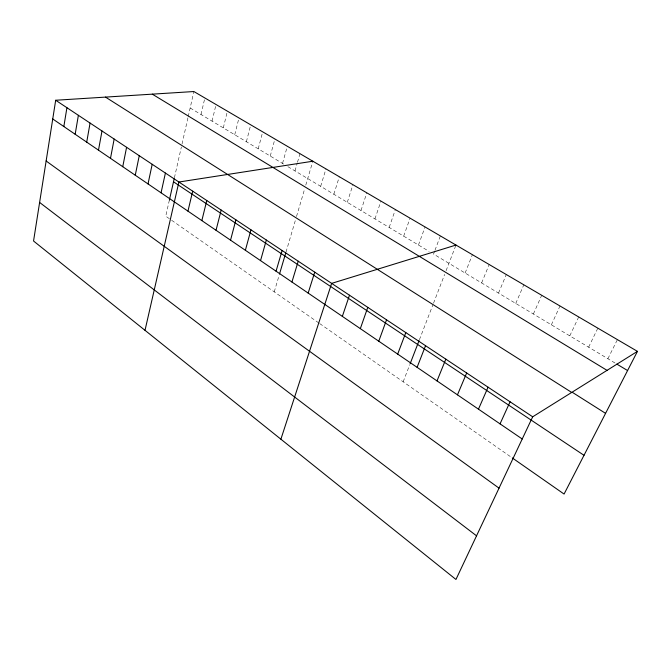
<?xml version="1.0" encoding="UTF-8"?>
<svg xmlns="http://www.w3.org/2000/svg" width="671" height="671" viewBox="0 0 671 671"><rect width="100%" height="100%" fill="white"/><g stroke="black" fill="none" stroke-linecap="round" stroke-linejoin="round"><path stroke-width="0.5" stroke-dasharray="3.35 2.52" d="M169.377 200.084L165.745 216.179L170.786 219.694M174.418 177.773L181.371 146.957M182.026 144.03L187.989 117.61M188.207 116.645L193.869 91.533M201.023 114.506L204.856 97.966M212.07 121.141L216.028 104.517M223.309 127.884L227.402 111.176M234.741 134.745L238.968 117.945M246.374 141.732L250.736 124.84M258.209 148.836L262.713 131.86M270.254 156.066L274.909 138.998M282.525 163.43L287.322 146.278M295.005 170.92L297.211 163.254M297.488 162.298L299.962 153.676M274.246 291.868L279.203 275.085M285.997 252.095L295.919 218.494M296.507 216.507L304.668 188.895M305.775 185.129L312.845 161.225M320.671 186.328L325.955 168.907M333.864 194.246L339.316 176.733M347.301 202.306L352.929 184.701M360.99 210.526L366.811 192.837M374.946 218.905L380.952 201.115M389.172 227.444L395.37 209.562M403.674 236.15L410.082 218.176M418.461 245.024L425.079 226.966M434.623 251.214L433.55 254.083L615.047 363.019M434.984 250.258L440.377 235.924M403.162 381.799L409.755 364.73M419.417 339.719L432.77 305.162M433.516 303.233L444.663 274.38M446.089 270.69L455.986 245.066M465.12 273.03L472.401 254.686M481.644 282.944L489.176 264.508M498.519 293.076L506.303 274.548M515.756 303.426L523.816 284.798M533.378 314.003L541.707 295.282M551.386 324.814L560 305.993M569.796 335.861L578.704 316.955M588.626 347.167L597.836 328.161M607.884 358.725L617.412 339.627M190.161 107.989L284.303 164.496M287.876 166.643L429.113 251.415M171.625 220.273L318.884 323.003M319.715 323.59L511.461 457.345"/><path stroke-width="1.01" d="M55.685 100.247L33.55 241.015L455.953 579.467L532.69 416.8L637.45 351.361L193.869 91.533L55.685 100.247L532.69 416.8M63.846 126.542L66.924 107.712M75.16 134.267L78.381 115.311M86.71 142.135L90.073 123.07M98.486 150.161L102 130.988M110.497 158.348L114.162 139.056M122.751 166.693L126.584 147.301M135.257 175.223L139.258 155.706M148.023 183.921L152.191 164.294M161.057 192.803L165.41 173.059M169.377 200.084L174.183 178.78M145.011 330.325L178.905 182.017L312.845 161.225M187.955 211.147L192.686 191.168M201.845 220.608L206.777 200.52M216.037 230.287L221.178 210.073M230.547 240.176L235.898 219.845M245.376 250.283L250.954 229.834M260.541 260.616L266.353 240.059M276.049 271.193L282.114 250.509M279.497 274.087L285.712 253.068M291.927 282.013L298.234 261.212M308.165 293.084L314.741 272.166M280.889 439.195L331.642 283.38L455.986 245.066M342.344 316.376L349.49 295.223M360.327 328.639L367.783 307.36M378.771 341.204L386.546 319.815M397.685 354.103L405.796 332.59M410.124 363.774L419.056 340.658M417.094 367.331L425.557 345.699M437.014 380.902L445.838 359.161M457.463 394.842L466.672 372.984M478.465 409.159L488.077 387.192M500.046 423.871L510.077 401.786M637.45 351.361L564.076 494.057L512.292 457.924M616.834 364.101L627.586 370.551M152.3 94.158L607.045 370.358M572.455 392.401L605.569 413.361M105.498 97.11L571.7 392.434M173.504 181.807L584.005 455.307M52.741 118.977L522.223 438.985M46.131 160.99L499.031 488.144M39.614 202.449L476.544 535.827"/></g></svg>
